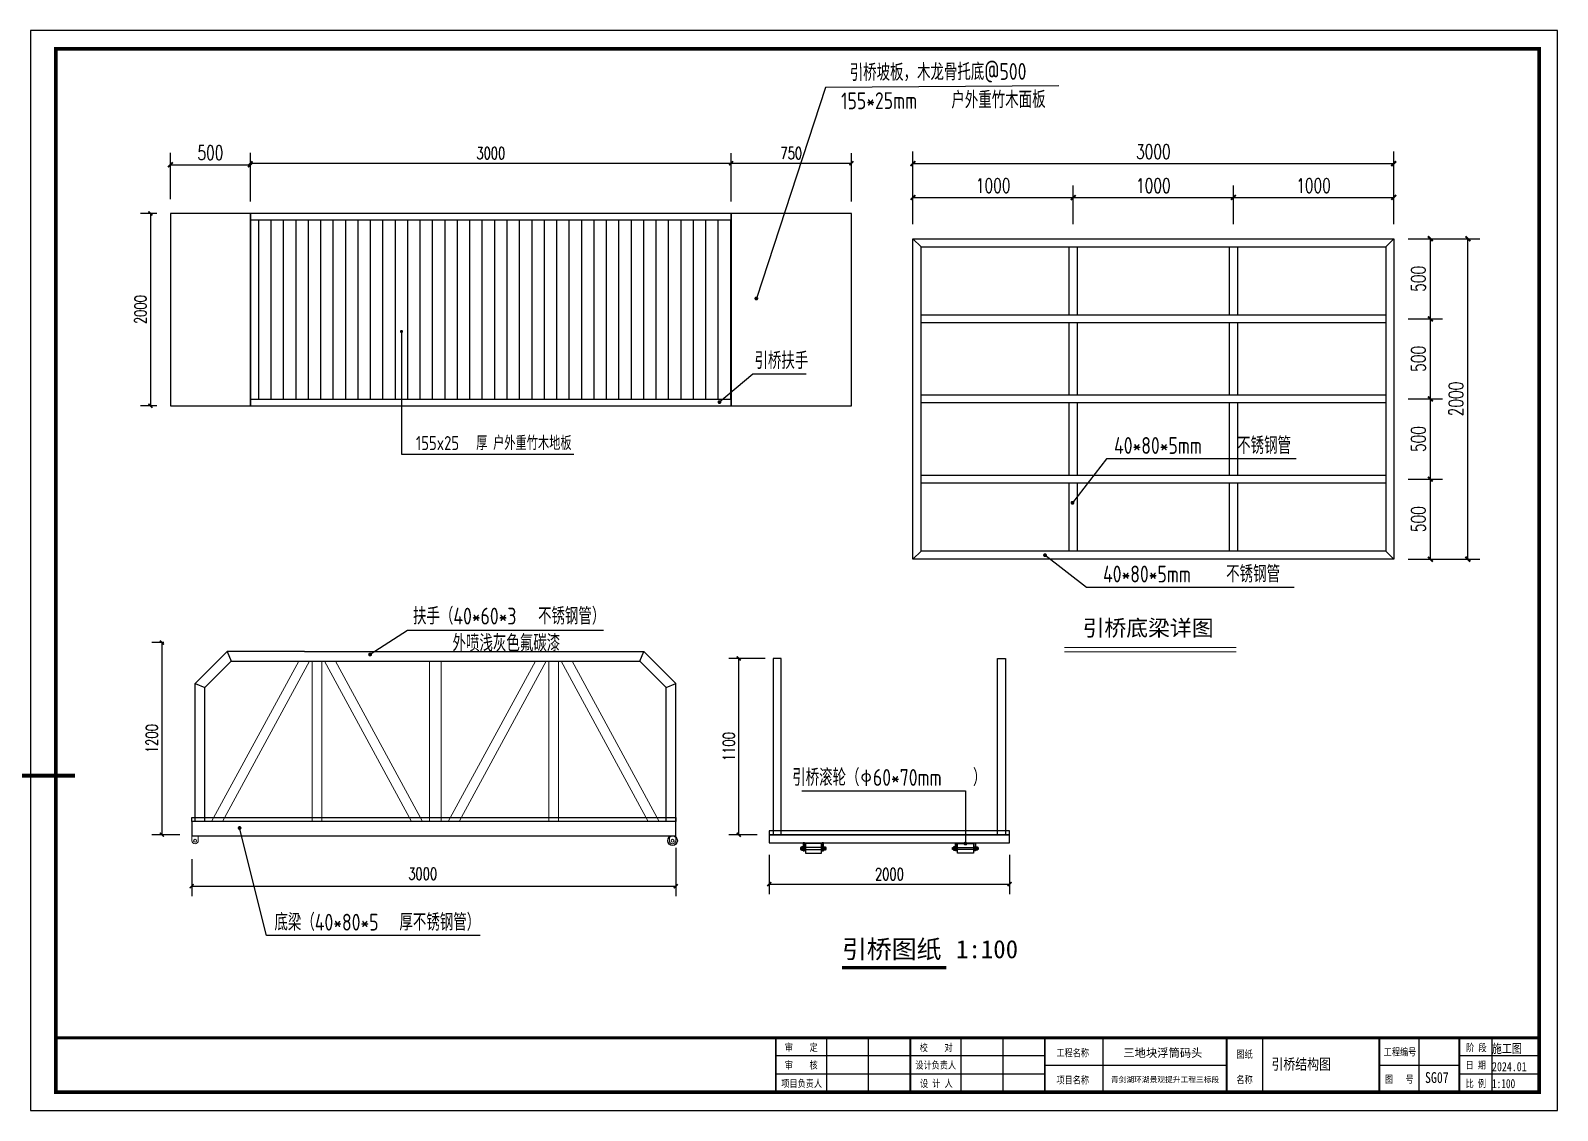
# Model space of a CAD drawing. Extents: x 343640352 to 343860175, y 671810750 to 672046431.
# Drawn here: x 343829530 to 343839059, y 671909833 to 671916572 of the extents above; entities that cross this region are included whole.
import ezdxf

# ---------------------------------------------------------------- set-up
doc = ezdxf.new("R2010")
doc.units = 0
doc.header["$LTSCALE"] = 1000
for name, color, linetype in [('DIM_LEAD', 3, 'Continuous'), ('DIM_SYMB', 3, 'Continuous'), ('PUB_DIM', 3, 'Continuous'), ('PUB_TEXT', 7, 'Continuous')]:
    doc.layers.add(name, color=color, linetype=linetype)
doc.layers.add('码头标注', color=3, linetype='Continuous', lineweight=13)
doc.styles.add('-宋体', font='', dxfattribs={"width": 0.8})
doc.styles.add('_TCH_DIM', font='SIMPLEX.shx', dxfattribs={"width": 0.7, "bigfont": 'GBCBIG.shx'})
doc.styles.add('_TCH_DIM_T3', font='SIMPLEX.shx', dxfattribs={"width": 0.7058823529411765, "bigfont": 'hztxt.shx'})
doc.styles.get("Standard").update_dxf_attribs({"font": ''})
doc.styles.add('TSSD_Dimension', font='tssdeng.shx', dxfattribs={"width": 0.8, "bigfont": 'hztxt.shx'})
doc.styles.add('图框', font='')
doc.styles.add('黑体', font='simhei.ttf', dxfattribs={"width": 0.8})
doc.styles.get('-宋体').set_extended_font_data('SimSun')
doc.styles.get('Standard').set_extended_font_data('SimSun')
doc.styles.get('图框').set_extended_font_data('SimSun')
doc.linetypes.add('444', pattern='A,4.5,[145,nf-AAA.SHX,S=1,R=0,X=0,Y=0],4.5,-0.5,[146,nf-AAA.SHX,S=1,R=0,X=0,Y=0],-0.5', length=10)
doc.dimstyles.new('_TCH_ARCH&&25', dxfattribs={"dimtxt": 74.375, "dimasz": 25, "dimexe": 62.5, "dimexo": 75, "dimgap": 25, "dimtad": 1, "dimdec": 0, "dimzin": 0, "dimdsep": 46, "dimtxsty": '_TCH_DIM_T3', "dimblk": 'ARCHTICK', "dimcen": 0.09, "dimclrt": 7, "dimazin": 2, "dimtfac": 1, "dimtdec": 0, "dimtix": 1, "dimtmove": 2, "dimatfit": 3, "dimfxl": 0, "dimtolj": 1, "dimtzin": 0, "dimarcsym": 0})
doc.dimstyles.new('_TCH_ARCH&&30', dxfattribs={"dimtxt": 89.25, "dimasz": 30, "dimexe": 75, "dimexo": 90, "dimgap": 30, "dimtad": 1, "dimdec": 0, "dimzin": 0, "dimdsep": 46, "dimtxsty": '_TCH_DIM_T3', "dimblk": 'ARCHTICK', "dimcen": 0.09, "dimclrt": 7, "dimazin": 2, "dimtfac": 1, "dimtdec": 0, "dimtix": 1, "dimtmove": 2, "dimatfit": 3, "dimfxl": 0, "dimtolj": 1, "dimtzin": 0, "dimarcsym": 0})

# ---------------------------------------------------------------- blocks, each defined once
blk = doc.blocks.new('_ArchTick')
at = {"color": 0, "linetype": 'ByBlock', "const_width": 0.4}
blk.add_lwpolyline([(-0.5, -0.5), (0.5, 0.5)], dxfattribs=at)
blk = doc.blocks.new('*D39')
at = {"layer": 'Defpoints', "color": 0, "transparency": 16777216}
for p in [(343833556.9178702, 671911546.7068529), (343830535.8152572, 671911476.1617632), (343833556.9178702, 671911233.1673021)]:
    blk.add_point(p, dxfattribs=at)
at = {"layer": 'PUB_DIM', "color": 0, "lineweight": -2, "transparency": 16777216}
for p, q in [((343833556.9178702, 671911471.7068529), (343833556.9178702, 671911170.6673021)), ((343830535.8152572, 671911401.1617632), (343830535.8152572, 671911170.6673021)), ((343830535.8152572, 671911233.1673021), (343833556.9178702, 671911233.1673021))]:
    blk.add_line(p, q, dxfattribs=at)
at = {"layer": 'PUB_DIM', "color": 0, "lineweight": -2, "transparency": 16777216, "xscale": 25, "yscale": 25, "zscale": 25, "rotation": 180}
blk.add_blockref('_ArchTick', (343830535.8152572, 671911233.1673021), dxfattribs=at)
at = {"layer": 'PUB_DIM', "color": 0, "lineweight": -2, "transparency": 16777216, "xscale": 25, "yscale": 25, "zscale": 25}
blk.add_blockref('_ArchTick', (343833556.9178702, 671911233.1673021), dxfattribs=at)
at = {"layer": 'PUB_DIM', "color": 7, "transparency": 16777216, "insert": (343831977.5317787, 671911310.680975), "char_height": 74.375, "attachment_point": 5, "style": '_TCH_DIM_T3'}
blk.add_mtext('\\A1;3000', dxfattribs=at)
blk = doc.blocks.new('*D40')
at = {"layer": 'Defpoints', "color": 0, "transparency": 16777216}
for p in [(343830436.9178703, 671912753.7749894), (343830349.9738435, 671911553.7749894), (343830536.9178703, 671911553.7749894)]:
    blk.add_point(p, dxfattribs=at)
at = {"layer": 'PUB_DIM', "color": 0, "lineweight": -2, "transparency": 16777216}
for p, q in [((343830361.9178703, 671912753.7749894), (343830287.4738435, 671912753.7749894)), ((343830349.9738435, 671912753.7749894), (343830349.9738435, 671911553.7749894)), ((343830461.9178703, 671911553.7749894), (343830287.4738435, 671911553.7749894))]:
    blk.add_line(p, q, dxfattribs=at)
at = {"layer": 'PUB_DIM', "color": 0, "lineweight": -2, "transparency": 16777216, "xscale": 25, "yscale": 25, "zscale": 25}
for p, rotation in [((343830349.9738435, 671912753.7749894), 90), ((343830349.9738435, 671911553.7749894), 270)]:
    blk.add_blockref('_ArchTick', p, dxfattribs=dict(at, rotation=rotation))
at = {"layer": 'PUB_DIM', "color": 7, "transparency": 16777216, "insert": (343830287.7863436, 671912153.7749891), "char_height": 74.375, "attachment_point": 5, "rotation": 90, "style": '_TCH_DIM_T3'}
blk.add_mtext('\\A1;1200', dxfattribs=at)
blk = doc.blocks.new('*D41')
at = {"layer": 'Defpoints', "color": 0, "transparency": 16777216}
for p in [(343834140.2127899, 671911503.7749891), (343835640.2127899, 671911503.7749891), (343835640.2127899, 671911245.8712435)]:
    blk.add_point(p, dxfattribs=at)
at = {"layer": 'PUB_DIM', "color": 0, "lineweight": -2, "transparency": 16777216}
for p, q in [((343834140.2127899, 671911428.7749891), (343834140.2127899, 671911183.3712435)), ((343835640.2127899, 671911428.7749891), (343835640.2127899, 671911183.3712435)), ((343834140.2127899, 671911245.8712435), (343835640.2127899, 671911245.8712435))]:
    blk.add_line(p, q, dxfattribs=at)
at = {"layer": 'PUB_DIM', "color": 0, "lineweight": -2, "transparency": 16777216, "xscale": 25, "yscale": 25, "zscale": 25, "rotation": 180}
blk.add_blockref('_ArchTick', (343834140.2127899, 671911245.8712435), dxfattribs=at)
at = {"layer": 'PUB_DIM', "color": 0, "lineweight": -2, "transparency": 16777216, "xscale": 25, "yscale": 25, "zscale": 25}
blk.add_blockref('_ArchTick', (343835640.2127899, 671911245.8712435), dxfattribs=at)
at = {"layer": 'PUB_DIM', "color": 7, "transparency": 16777216, "insert": (343834890.2127899, 671911308.0587435), "char_height": 74.375, "attachment_point": 5, "style": '_TCH_DIM_T3'}
blk.add_mtext('\\A1;2000', dxfattribs=at)
blk = doc.blocks.new('*D42')
at = {"layer": 'Defpoints', "color": 0, "transparency": 16777216}
for p in [(343833949.951656, 671912653.7749894), (343834190.21279, 671912653.7749894), (343834140.21279, 671911553.7749894)]:
    blk.add_point(p, dxfattribs=at)
at = {"layer": 'PUB_DIM', "color": 0, "lineweight": -2, "transparency": 16777216}
for p, q in [((343834115.21279, 671912653.7749894), (343833887.451656, 671912653.7749894)), ((343833949.951656, 671911553.7749894), (343833949.951656, 671912653.7749894)), ((343834065.21279, 671911553.7749894), (343833887.451656, 671911553.7749894))]:
    blk.add_line(p, q, dxfattribs=at)
at = {"layer": 'PUB_DIM', "color": 0, "lineweight": -2, "transparency": 16777216, "xscale": 25, "yscale": 25, "zscale": 25}
for p, rotation in [((343833949.951656, 671912653.7749894), 90), ((343833949.951656, 671911553.7749894), 270)]:
    blk.add_blockref('_ArchTick', p, dxfattribs=dict(at, rotation=rotation))
at = {"layer": 'PUB_DIM', "color": 7, "transparency": 16777216, "insert": (343833887.7641562, 671912103.7749891), "char_height": 74.375, "attachment_point": 5, "rotation": 90, "style": '_TCH_DIM_T3'}
blk.add_mtext('\\A1;1100', dxfattribs=at)
blk = doc.blocks.new('qqqyyy')
at = {"lineweight": 15}
blk.add_lwpolyline([(0, -20), (0, -20, 0.4142135623730951), (20, 0), (20, 30), (-20, 30), (-20, 0, 0.4142135623730951)], format="xyb", close=True, dxfattribs=at)
blk.add_circle((0, 0), 9, dxfattribs=at)
blk = doc.blocks.new('*D44')
at = {"layer": 'Defpoints', "color": 0, "transparency": 16777216}
for p in [(343833902.6802666, 671915743.8987508), (343830902.6802666, 671915430.4253049), (343833902.6802666, 671915430.4253049)]:
    blk.add_point(p, dxfattribs=at)
at = {"layer": 'PUB_DIM', "color": 0, "lineweight": -2, "transparency": 16777216}
for p, q in [((343830902.6802666, 671915505.4253049), (343830902.6802666, 671915806.3987508)), ((343833902.6802666, 671915505.4253049), (343833902.6802666, 671915806.3987508)), ((343830902.6802666, 671915743.8987508), (343833902.6802666, 671915743.8987508))]:
    blk.add_line(p, q, dxfattribs=at)
at = {"layer": 'PUB_DIM', "color": 0, "lineweight": -2, "transparency": 16777216, "xscale": 25, "yscale": 25, "zscale": 25, "rotation": 180}
blk.add_blockref('_ArchTick', (343830902.6802666, 671915743.8987508), dxfattribs=at)
at = {"layer": 'PUB_DIM', "color": 0, "lineweight": -2, "transparency": 16777216, "xscale": 25, "yscale": 25, "zscale": 25}
blk.add_blockref('_ArchTick', (343833902.6802666, 671915743.8987508), dxfattribs=at)
at = {"layer": 'PUB_DIM', "color": 7, "transparency": 16777216, "insert": (343832402.6802666, 671915806.0862508), "char_height": 74.375, "attachment_point": 5, "style": '_TCH_DIM_T3'}
blk.add_mtext('\\A1;3000', dxfattribs=at)
blk = doc.blocks.new('*D43')
at = {"layer": 'Defpoints', "color": 0, "transparency": 16777216}
for p in [(343830393.757306, 671915430.4253051), (343830278.3305566, 671914230.4253051), (343830393.757306, 671914230.4253051)]:
    blk.add_point(p, dxfattribs=at)
at = {"layer": 'PUB_DIM', "color": 0, "lineweight": -2, "transparency": 16777216}
for p, q in [((343830318.757306, 671915430.4253051), (343830215.8305566, 671915430.4253051)), ((343830278.3305566, 671915430.4253051), (343830278.3305566, 671914230.4253051)), ((343830318.757306, 671914230.4253051), (343830215.8305566, 671914230.4253051))]:
    blk.add_line(p, q, dxfattribs=at)
at = {"layer": 'PUB_DIM', "color": 0, "lineweight": -2, "transparency": 16777216, "xscale": 25, "yscale": 25, "zscale": 25}
for p, rotation in [((343830278.3305566, 671915430.4253051), 90), ((343830278.3305566, 671914230.4253051), 270)]:
    blk.add_blockref('_ArchTick', p, dxfattribs=dict(at, rotation=rotation))
at = {"layer": 'PUB_DIM', "color": 7, "transparency": 16777216, "insert": (343830216.1430568, 671914830.4253049), "char_height": 74.375, "attachment_point": 5, "rotation": 90, "style": '_TCH_DIM_T3'}
blk.add_mtext('\\A1;2000', dxfattribs=at)
blk = doc.blocks.new('$TITLEBLK$00000187')
for p, q in [((-196, 0), (-196, 15)), ((-184.5, 0), (-184.5, 15)), ((-159, 0), (-159, 15)), ((-147.5, 0), (-147.5, 15)), ((-120, 0), (-120, 15)), ((-76, 0), (-76, 15)), ((-33, 0), (-33, 15)), ((-13, 0), (-13, 15)), ((0, 0), (0, 15)), ((-136, 10), (-210, 10)), ((0, 10), (-22, 10)), ((-136, 5), (-210, 5)), ((-136, 7.5), (-86, 7.5)), ((-44, 7.5), (-22, 7.5)), ((0, 5), (-22, 5))]:
    blk.add_line(p, q)
for points, const_width in [([(-408.0293337530456, 0), (-408.0293337530456, 15), (0, 15)], 0.7999999999999999), ([(-210, 0), (-210, 15)], 0.4999999999999999), ([(-173, 0), (-173, 15)], 0.4999999999999999), ([(-136, 0), (-136, 15)], 0.4999999999999999), ([(-86, 0), (-86, 15)], 0.4999999999999999), ([(-44, 0), (-44, 15)], 0.4999999999999999), ([(-22, 0), (-22, 15)], 0.4999999999999999)]:
    blk.add_lwpolyline(points, dxfattribs=dict(const_width=const_width))
at = {"style": '图框', "width": 0.8}
for s, p in [('审    定', (-207.5313652171753, 11.34340636525303)), ('校    对', (-170.4313747682609, 11.26864936109632)), ('阶 段', (-20.12044315040112, 11.26864936109632)), ('审    核', (-207.5501152174547, 6.480995526537299)), ('设计负责人', (-171.6182431592606, 6.480995526537299)), ('工程名称', (-132.8048416976817, 9.86037203669548)), ('图纸', (-83.3055673521012, 9.458333333022892)), ('工程编号', (-42.78990878909826, 10.08397326059639)), ('日 期', (-20.30807142751291, 6.480995526537299)), ('项目名称', (-132.8048416976817, 2.36037203669548)), ('名称', (-83.3055673521012, 2.459874437190592)), ('图   号', (-42.45865878881887, 2.604806593619287)), ('项目负责人', (-208.4851296972483, 1.416950851678848)), ('设 计 人', (-170.3311969731003, 1.416950851678848)), ('比 例', (-20.26974185882136, 1.416950851678848))]:
    blk.add_text(s, height=2, dxfattribs=at).set_placement(p)
for tag, p in [('审定人', (-193.6776593392715, 10.94936173222959)), ('校对', (-155.5138549692929, 10.91872793715447)), ('审核人', (-193.6776593392715, 6.026439948007464)), ('设计负责人', (-158.6352422549389, 6.230922945775092)), ('项目负责人', (-195.6929099410772, 1.10760869923979)), ('设计人', (-156.4778131246567, 1.175260274671018))]:
    blk.add_attdef(tag, p, '', height=3)
for tag, p, height, style, width in [('阶段', (-12.96257875440642, 10.81137337256223), 2.5, '黑体', 0.8), ('图名', (-73.6671174778603, 6.224973852746189), 3, '-宋体', 0.8), ('日期', (-12.96257875440642, 5.803756828419864), 2.5, '黑体', 0.8), ('图号', (-31.43685245653614, 2.54690870270133), 3, '_TCH_DIM', 0.7), ('比例', (-12.96257875440642, 1.144672860391438), 2.5, '黑体', 0.8)]:
    blk.add_attdef(tag, p, '', height=height, dxfattribs=dict(style=style, width=width))
at = {"layer": 'PUB_TEXT'}
for s, height, p in [('三地块浮筒码头', 2.278481012658228, (-114.4156865553232, 9.680739893228747)), ('青剑湖环湖景观提升工程三标段', 1.518987341772152, (-117.8200511854375, 2.72776976559544))]:
    blk.add_text(s, height=height, dxfattribs=at).set_placement(p)
blk = doc.blocks.new('rgthtyjyuk')
blk.add_lwpolyline([(0, 0), (420, 0), (420, 297), (0, 297)], close=True)
at = {"const_width": 1}
blk.add_lwpolyline([(6.970666246779729, 5), (415, 5), (415, 292), (6.970666246779729, 292)], close=True, dxfattribs=at)
at = {"const_width": 0.8}
blk.add_lwpolyline([(415, 20), (6.970666246779729, 20)], dxfattribs=at)
blk = doc.blocks.new('*D216')
at = {"layer": 'Defpoints', "color": 0, "transparency": 16777216}
for p in [(343838037.3182603, 671915741.5839162), (343835037.3182603, 671915272.991253), (343838037.3182603, 671915272.991253)]:
    blk.add_point(p, dxfattribs=at)
at = {"layer": 'PUB_DIM', "color": 0, "lineweight": -2, "transparency": 16777216}
for p, q in [((343835037.3182603, 671915362.991253), (343835037.3182603, 671915816.5839162)), ((343838037.3182603, 671915362.991253), (343838037.3182603, 671915816.5839162)), ((343835037.3182603, 671915741.5839162), (343838037.3182603, 671915741.5839162))]:
    blk.add_line(p, q, dxfattribs=at)
at = {"layer": 'PUB_DIM', "color": 0, "lineweight": -2, "transparency": 16777216, "xscale": 30, "yscale": 30, "zscale": 30, "rotation": 180}
blk.add_blockref('_ArchTick', (343835037.3182603, 671915741.5839162), dxfattribs=at)
at = {"layer": 'PUB_DIM', "color": 0, "lineweight": -2, "transparency": 16777216, "xscale": 30, "yscale": 30, "zscale": 30}
blk.add_blockref('_ArchTick', (343838037.3182603, 671915741.5839162), dxfattribs=at)
at = {"layer": 'PUB_DIM', "color": 7, "transparency": 16777216, "insert": (343836537.3182603, 671915816.2089162), "char_height": 89.25, "attachment_point": 5, "style": '_TCH_DIM_T3'}
blk.add_mtext('\\A1;3000', dxfattribs=at)
blk = doc.blocks.new('*D217')
at = {"layer": 'Defpoints', "color": 0, "transparency": 16777216}
for p in [(343838037.3182604, 671915272.9912533), (343838500.3346834, 671915272.9912533), (343838037.3182604, 671913272.9912533)]:
    blk.add_point(p, dxfattribs=at)
at = {"layer": 'PUB_DIM', "color": 0, "lineweight": -2, "transparency": 16777216}
for p, q in [((343838127.3182604, 671915272.9912533), (343838575.3346834, 671915272.9912533)), ((343838500.3346834, 671913272.9912533), (343838500.3346834, 671915272.9912533)), ((343838127.3182604, 671913272.9912533), (343838575.3346834, 671913272.9912533))]:
    blk.add_line(p, q, dxfattribs=at)
at = {"layer": 'PUB_DIM', "color": 0, "lineweight": -2, "transparency": 16777216, "xscale": 30, "yscale": 30, "zscale": 30}
for p, rotation in [((343838500.3346834, 671915272.9912533), 90), ((343838500.3346834, 671913272.9912533), 270)]:
    blk.add_blockref('_ArchTick', p, dxfattribs=dict(at, rotation=rotation))
at = {"layer": 'PUB_DIM', "color": 7, "transparency": 16777216, "insert": (343838425.7096835, 671914272.991253), "char_height": 89.25, "attachment_point": 5, "rotation": 90, "style": '_TCH_DIM_T3'}
blk.add_mtext('\\A1;2000', dxfattribs=at)
blk = doc.blocks.new('*D218')
at = {"layer": 'Defpoints', "color": 0, "transparency": 16777216}
for p in [(343838037.3182604, 671915272.9912533), (343838266.2362908, 671915272.9912533), (343838037.3182604, 671914772.9912533)]:
    blk.add_point(p, dxfattribs=at)
at = {"layer": 'PUB_DIM', "color": 0, "lineweight": -2, "transparency": 16777216}
for p, q in [((343838127.3182604, 671915272.9912533), (343838341.2362908, 671915272.9912533)), ((343838266.2362908, 671914772.9912533), (343838266.2362908, 671915272.9912533)), ((343838127.3182604, 671914772.9912533), (343838341.2362908, 671914772.9912533))]:
    blk.add_line(p, q, dxfattribs=at)
at = {"layer": 'PUB_DIM', "color": 0, "lineweight": -2, "transparency": 16777216, "xscale": 30, "yscale": 30, "zscale": 30}
for p, rotation in [((343838266.2362908, 671915272.9912533), 90), ((343838266.2362908, 671914772.9912533), 270)]:
    blk.add_blockref('_ArchTick', p, dxfattribs=dict(at, rotation=rotation))
at = {"layer": 'PUB_DIM', "color": 7, "transparency": 16777216, "insert": (343838191.611291, 671915022.991253), "char_height": 89.25, "attachment_point": 5, "rotation": 90, "style": '_TCH_DIM_T3'}
blk.add_mtext('\\A1;500', dxfattribs=at)
blk = doc.blocks.new('*D219')
at = {"layer": 'Defpoints', "color": 0, "transparency": 16777216}
for p in [(343838037.3182604, 671914772.9912533), (343838266.2362908, 671914772.9912533), (343838037.3182604, 671914272.9912533)]:
    blk.add_point(p, dxfattribs=at)
at = {"layer": 'PUB_DIM', "color": 0, "lineweight": -2, "transparency": 16777216}
for p, q in [((343838127.3182604, 671914772.9912533), (343838341.2362908, 671914772.9912533)), ((343838266.2362908, 671914272.9912533), (343838266.2362908, 671914772.9912533)), ((343838127.3182604, 671914272.9912533), (343838341.2362908, 671914272.9912533))]:
    blk.add_line(p, q, dxfattribs=at)
at = {"layer": 'PUB_DIM', "color": 0, "lineweight": -2, "transparency": 16777216, "xscale": 30, "yscale": 30, "zscale": 30}
for p, rotation in [((343838266.2362908, 671914772.9912533), 90), ((343838266.2362908, 671914272.9912533), 270)]:
    blk.add_blockref('_ArchTick', p, dxfattribs=dict(at, rotation=rotation))
at = {"layer": 'PUB_DIM', "color": 7, "transparency": 16777216, "insert": (343838191.611291, 671914522.991253), "char_height": 89.25, "attachment_point": 5, "rotation": 90, "style": '_TCH_DIM_T3'}
blk.add_mtext('\\A1;500', dxfattribs=at)
blk = doc.blocks.new('*D220')
at = {"layer": 'Defpoints', "color": 0, "transparency": 16777216}
for p in [(343838037.3182604, 671914272.9912533), (343838266.2362908, 671914272.9912533), (343838037.3182604, 671913772.9912533)]:
    blk.add_point(p, dxfattribs=at)
at = {"layer": 'PUB_DIM', "color": 0, "lineweight": -2, "transparency": 16777216}
for p, q in [((343838127.3182604, 671914272.9912533), (343838341.2362908, 671914272.9912533)), ((343838266.2362908, 671913772.9912533), (343838266.2362908, 671914272.9912533)), ((343838127.3182604, 671913772.9912533), (343838341.2362908, 671913772.9912533))]:
    blk.add_line(p, q, dxfattribs=at)
at = {"layer": 'PUB_DIM', "color": 0, "lineweight": -2, "transparency": 16777216, "xscale": 30, "yscale": 30, "zscale": 30}
for p, rotation in [((343838266.2362908, 671914272.9912533), 90), ((343838266.2362908, 671913772.9912533), 270)]:
    blk.add_blockref('_ArchTick', p, dxfattribs=dict(at, rotation=rotation))
at = {"layer": 'PUB_DIM', "color": 7, "transparency": 16777216, "insert": (343838191.611291, 671914022.991253), "char_height": 89.25, "attachment_point": 5, "rotation": 90, "style": '_TCH_DIM_T3'}
blk.add_mtext('\\A1;500', dxfattribs=at)
blk = doc.blocks.new('*D221')
at = {"layer": 'Defpoints', "color": 0, "transparency": 16777216}
for p in [(343838037.3182604, 671913772.9912533), (343838266.2362908, 671913772.9912533), (343838037.3182604, 671913272.9912533)]:
    blk.add_point(p, dxfattribs=at)
at = {"layer": 'PUB_DIM', "color": 0, "lineweight": -2, "transparency": 16777216}
for p, q in [((343838127.3182604, 671913772.9912533), (343838341.2362908, 671913772.9912533)), ((343838266.2362908, 671913272.9912533), (343838266.2362908, 671913772.9912533)), ((343838127.3182604, 671913272.9912533), (343838341.2362908, 671913272.9912533))]:
    blk.add_line(p, q, dxfattribs=at)
at = {"layer": 'PUB_DIM', "color": 0, "lineweight": -2, "transparency": 16777216, "xscale": 30, "yscale": 30, "zscale": 30}
for p, rotation in [((343838266.2362908, 671913772.9912533), 90), ((343838266.2362908, 671913272.9912533), 270)]:
    blk.add_blockref('_ArchTick', p, dxfattribs=dict(at, rotation=rotation))
at = {"layer": 'PUB_DIM', "color": 7, "transparency": 16777216, "insert": (343838191.611291, 671913522.991253), "char_height": 89.25, "attachment_point": 5, "rotation": 90, "style": '_TCH_DIM_T3'}
blk.add_mtext('\\A1;500', dxfattribs=at)
blk = doc.blocks.new('*D222')
at = {"layer": 'Defpoints', "color": 0, "transparency": 16777216}
for p in [(343836037.3182603, 671915530.2723229), (343835037.3182603, 671915272.991253), (343836037.3182603, 671915272.991253)]:
    blk.add_point(p, dxfattribs=at)
at = {"layer": 'PUB_DIM', "color": 0, "lineweight": -2, "transparency": 16777216}
for p, q in [((343835037.3182603, 671915362.991253), (343835037.3182603, 671915605.2723229)), ((343835037.3182603, 671915530.2723229), (343836037.3182603, 671915530.2723229)), ((343836037.3182603, 671915362.991253), (343836037.3182603, 671915605.2723229))]:
    blk.add_line(p, q, dxfattribs=at)
at = {"layer": 'PUB_DIM', "color": 0, "lineweight": -2, "transparency": 16777216, "xscale": 30, "yscale": 30, "zscale": 30, "rotation": 180}
blk.add_blockref('_ArchTick', (343835037.3182603, 671915530.2723229), dxfattribs=at)
at = {"layer": 'PUB_DIM', "color": 0, "lineweight": -2, "transparency": 16777216, "xscale": 30, "yscale": 30, "zscale": 30}
blk.add_blockref('_ArchTick', (343836037.3182603, 671915530.2723229), dxfattribs=at)
at = {"layer": 'PUB_DIM', "color": 7, "transparency": 16777216, "insert": (343835537.3182603, 671915604.8973229), "char_height": 89.25, "attachment_point": 5, "style": '_TCH_DIM_T3'}
blk.add_mtext('\\A1;1000', dxfattribs=at)
blk = doc.blocks.new('*D223')
at = {"layer": 'Defpoints', "color": 0, "transparency": 16777216}
for p in [(343837037.3182603, 671915530.2723229), (343836037.3182603, 671915272.991253), (343837037.3182603, 671915272.991253)]:
    blk.add_point(p, dxfattribs=at)
at = {"layer": 'PUB_DIM', "color": 0, "lineweight": -2, "transparency": 16777216}
for p, q in [((343836037.3182603, 671915362.991253), (343836037.3182603, 671915605.2723229)), ((343836037.3182603, 671915530.2723229), (343837037.3182603, 671915530.2723229)), ((343837037.3182603, 671915362.991253), (343837037.3182603, 671915605.2723229))]:
    blk.add_line(p, q, dxfattribs=at)
at = {"layer": 'PUB_DIM', "color": 0, "lineweight": -2, "transparency": 16777216, "xscale": 30, "yscale": 30, "zscale": 30, "rotation": 180}
blk.add_blockref('_ArchTick', (343836037.3182603, 671915530.2723229), dxfattribs=at)
at = {"layer": 'PUB_DIM', "color": 0, "lineweight": -2, "transparency": 16777216, "xscale": 30, "yscale": 30, "zscale": 30}
blk.add_blockref('_ArchTick', (343837037.3182603, 671915530.2723229), dxfattribs=at)
at = {"layer": 'PUB_DIM', "color": 7, "transparency": 16777216, "insert": (343836537.3182603, 671915604.8973229), "char_height": 89.25, "attachment_point": 5, "style": '_TCH_DIM_T3'}
blk.add_mtext('\\A1;1000', dxfattribs=at)
blk = doc.blocks.new('*D224')
at = {"layer": 'Defpoints', "color": 0, "transparency": 16777216}
for p in [(343838037.3182603, 671915530.2723229), (343837037.3182603, 671915272.991253), (343838037.3182603, 671915272.991253)]:
    blk.add_point(p, dxfattribs=at)
at = {"layer": 'PUB_DIM', "color": 0, "lineweight": -2, "transparency": 16777216}
for p, q in [((343837037.3182603, 671915362.991253), (343837037.3182603, 671915605.2723229)), ((343837037.3182603, 671915530.2723229), (343838037.3182603, 671915530.2723229)), ((343838037.3182603, 671915362.991253), (343838037.3182603, 671915605.2723229))]:
    blk.add_line(p, q, dxfattribs=at)
at = {"layer": 'PUB_DIM', "color": 0, "lineweight": -2, "transparency": 16777216, "xscale": 30, "yscale": 30, "zscale": 30, "rotation": 180}
blk.add_blockref('_ArchTick', (343837037.3182603, 671915530.2723229), dxfattribs=at)
at = {"layer": 'PUB_DIM', "color": 0, "lineweight": -2, "transparency": 16777216, "xscale": 30, "yscale": 30, "zscale": 30}
blk.add_blockref('_ArchTick', (343838037.3182603, 671915530.2723229), dxfattribs=at)
at = {"layer": 'PUB_DIM', "color": 7, "transparency": 16777216, "insert": (343837537.3182603, 671915604.8973229), "char_height": 89.25, "attachment_point": 5, "style": '_TCH_DIM_T3'}
blk.add_mtext('\\A1;1000', dxfattribs=at)
blk = doc.blocks.new('*D225')
at = {"layer": 'Defpoints', "color": 0, "transparency": 16777216}
for p in [(343830902.6802666, 671915734.5410438), (343830402.6802666, 671915430.4253049), (343830902.6802666, 671915430.4253049)]:
    blk.add_point(p, dxfattribs=at)
at = {"layer": 'PUB_DIM', "color": 0, "lineweight": -2, "transparency": 16777216}
for p, q in [((343830402.6802666, 671915520.4253049), (343830402.6802666, 671915809.5410438)), ((343830902.6802666, 671915520.4253049), (343830902.6802666, 671915809.5410438)), ((343830402.6802666, 671915734.5410438), (343830902.6802666, 671915734.5410438))]:
    blk.add_line(p, q, dxfattribs=at)
at = {"layer": 'PUB_DIM', "color": 0, "lineweight": -2, "transparency": 16777216, "xscale": 30, "yscale": 30, "zscale": 30, "rotation": 180}
blk.add_blockref('_ArchTick', (343830402.6802666, 671915734.5410438), dxfattribs=at)
at = {"layer": 'PUB_DIM', "color": 0, "lineweight": -2, "transparency": 16777216, "xscale": 30, "yscale": 30, "zscale": 30}
blk.add_blockref('_ArchTick', (343830902.6802666, 671915734.5410438), dxfattribs=at)
at = {"layer": 'PUB_DIM', "color": 7, "transparency": 16777216, "insert": (343830652.6802666, 671915809.1660438), "char_height": 89.25, "attachment_point": 5, "style": '_TCH_DIM_T3'}
blk.add_mtext('\\A1;500', dxfattribs=at)
blk = doc.blocks.new('*D226')
at = {"layer": 'Defpoints', "color": 0, "transparency": 16777216}
for p in [(343834652.6802666, 671915743.8987508), (343833902.6802666, 671915430.4253049), (343834652.6802666, 671915430.4253049)]:
    blk.add_point(p, dxfattribs=at)
at = {"layer": 'PUB_DIM', "color": 0, "lineweight": -2, "transparency": 16777216}
for p, q in [((343833902.6802666, 671915505.4253049), (343833902.6802666, 671915806.3987508)), ((343834652.6802666, 671915505.4253049), (343834652.6802666, 671915806.3987508)), ((343833902.6802666, 671915743.8987508), (343834652.6802666, 671915743.8987508))]:
    blk.add_line(p, q, dxfattribs=at)
at = {"layer": 'PUB_DIM', "color": 0, "lineweight": -2, "transparency": 16777216, "xscale": 25, "yscale": 25, "zscale": 25, "rotation": 180}
blk.add_blockref('_ArchTick', (343833902.6802666, 671915743.8987508), dxfattribs=at)
at = {"layer": 'PUB_DIM', "color": 0, "lineweight": -2, "transparency": 16777216, "xscale": 25, "yscale": 25, "zscale": 25}
blk.add_blockref('_ArchTick', (343834652.6802666, 671915743.8987508), dxfattribs=at)
at = {"layer": 'PUB_DIM', "color": 7, "transparency": 16777216, "insert": (343834277.6802666, 671915806.0862508), "char_height": 74.375, "attachment_point": 5, "style": '_TCH_DIM_T3'}
blk.add_mtext('\\A1;750', dxfattribs=at)

msp = doc.modelspace()

# ---------------------------------------------------------------- hatches: boundary and pattern name
h = msp.add_hatch()
h.set_pattern_fill('ANSI31', color=32, scale=50, angle=45, style=0)
h.set_pattern_definition([(90, (-138819205.5073629, -2468047562.269743), (-79.375, 0), [])])
h.paths.add_polyline_path([(343830902.6802666, 671915390.4253049), (343833902.6802666, 671915390.4253049), (343833902.6802666, 671915430.4253049), (343833902.6802666, 671914230.4253049), (343833902.6802666, 671914270.4253049), (343830902.6802666, 671914270.4253049)])

# ---------------------------------------------------------------- linework, layer by layer
for p, q in [((343835087.3182603, 671915222.991253), (343835037.3182603, 671915272.991253)), ((343837987.3182603, 671915222.991253), (343838037.3182603, 671915272.991253)), ((343835087.3182603, 671913322.991253), (343835037.3182603, 671913272.991253)), ((343837987.3182603, 671913322.991253), (343838037.3182603, 671913272.991253))]:
    msp.add_line(p, q)
at = {"color": 6}
for p, q in [((343830756.9178702, 671912696.7068529), (343830556.9178702, 671912496.7068529)), ((343831239.7558881, 671912696.7068529), (343830756.9178702, 671912696.7068529)), ((343830756.9178702, 671912696.7068529), (343830781.7706839, 671912636.7068529)), ((343831239.7558881, 671912696.7068529), (343833356.9178702, 671912696.7068529)), ((343833332.0650564, 671912636.7068529), (343833356.9178702, 671912696.7068529)), ((343833356.9178702, 671912696.7068529), (343833556.9178702, 671912496.7068529)), ((343830781.7706839, 671912636.7068529), (343830616.9178702, 671912471.8540392)), ((343830781.7706839, 671912636.7068529), (343833332.0650564, 671912636.7068529)), ((343833332.0650564, 671912636.7068529), (343833496.9178702, 671912471.8540392)), ((343830556.9178702, 671911636.7068529), (343830556.9178702, 671912496.7068529)), ((343830556.9178702, 671912496.7068529), (343830616.9178702, 671912471.8540392)), ((343830616.9178702, 671911636.7068529), (343830616.9178702, 671912471.8540392)), ((343833496.9178702, 671912471.8540392), (343833556.9178702, 671912496.7068529)), ((343833496.9178702, 671911636.7068529), (343833496.9178702, 671912471.8540392)), ((343833556.9178702, 671911636.7068529), (343833556.9178702, 671912496.7068529))]:
    msp.add_line(p, q, dxfattribs=at)
at = {"color": 252, "linetype": '444'}
for points in [[(343830402.6802666, 671914230.4253049), (343830902.6802666, 671914230.4253049), (343830902.6802666, 671915430.4253049), (343830402.6802666, 671915430.4253049)], [(343833902.6802666, 671914230.4253049), (343834652.6802666, 671914230.4253049), (343834652.6802666, 671915430.4253049), (343833902.6802666, 671915430.4253049)]]:
    msp.add_lwpolyline(points, close=True, dxfattribs=at)
for points in [[(343830902.6802666, 671915430.4253049), (343830902.6802666, 671914230.4253049), (343833902.6802666, 671914230.4253049), (343833902.6802666, 671915430.4253049)], [(343830902.6802666, 671915390.4253049), (343833902.6802666, 671915390.4253049), (343833902.6802666, 671914270.4253049), (343830902.6802666, 671914270.4253049)], [(343835037.3182603, 671915272.991253), (343838037.3182603, 671915272.991253), (343838037.3182603, 671913272.991253), (343835037.3182603, 671913272.991253)], [(343835087.3182603, 671915222.991253), (343837987.3182603, 671915222.991253), (343837987.3182603, 671913322.991253), (343835087.3182603, 671913322.991253)], [(343835087.3182603, 671914797.991253), (343837987.3182603, 671914797.991253), (343837987.3182603, 671914747.991253), (343835087.3182603, 671914747.991253)], [(343835087.3182603, 671914297.991253), (343837987.3182603, 671914297.991253), (343837987.3182603, 671914247.991253), (343835087.3182603, 671914247.991253)], [(343835087.3182603, 671913797.991253), (343837987.3182603, 671913797.991253), (343837987.3182603, 671913747.991253), (343835087.3182603, 671913747.991253)], [(343834352.8087214, 671911453.7749891), (343834360.8087214, 671911453.7749891), (343834360.8087214, 671911503.7749891), (343834352.8087214, 671911503.7749891)], [(343834365.8087214, 671911438.7749891), (343834465.8087214, 671911438.7749891), (343834465.8087214, 671911498.7749891), (343834365.8087214, 671911498.7749891)], [(343834470.8087214, 671911453.7749891), (343834478.8087214, 671911453.7749891), (343834478.8087214, 671911503.7749891), (343834470.8087214, 671911503.7749891)], [(343835309.6168579, 671911453.7749891), (343835301.6168579, 671911453.7749891), (343835301.6168579, 671911503.7749891), (343835309.6168579, 671911503.7749891)], [(343835414.6168579, 671911438.7749891), (343835314.6168579, 671911438.7749891), (343835314.6168579, 671911498.7749891), (343835414.6168579, 671911498.7749891)], [(343835427.6168579, 671911453.7749891), (343835419.6168579, 671911453.7749891), (343835419.6168579, 671911503.7749891), (343835427.6168579, 671911503.7749891)]]:
    msp.add_lwpolyline(points, close=True)
at = {"color": 6}
for points in [[(343830902.6802666, 671915390.4253049), (343833902.6802666, 671915390.4253049), (343833902.6802666, 671915430.4253049), (343830902.6802666, 671915430.4253049)], [(343830902.6802666, 671914230.4253049), (343833902.6802666, 671914230.4253049), (343833902.6802666, 671914270.4253049), (343830902.6802666, 671914270.4253049)], [(343834165.2127899, 671911553.7749891), (343834215.2127899, 671911553.7749891), (343834215.2127899, 671912653.7749891), (343834165.2127899, 671912653.7749891)], [(343835615.2127899, 671911553.7749891), (343835565.2127899, 671911553.7749891), (343835565.2127899, 671912653.7749891), (343835615.2127899, 671912653.7749891)], [(343830536.9178702, 671911546.7068529), (343833556.9178702, 671911546.7068529), (343833556.9178702, 671911636.7068529), (343830536.9178702, 671911636.7068529)], [(343834140.2127899, 671911503.7749891), (343835640.2127899, 671911503.7749891), (343835640.2127899, 671911553.7749891), (343834140.2127899, 671911553.7749891)]]:
    msp.add_lwpolyline(points, close=True, dxfattribs=at)
for points in [[(343836012.3182603, 671914797.991253), (343836012.3182603, 671915222.991253), (343836062.3182603, 671915222.991253), (343836062.3182603, 671914797.991253)], [(343837012.3182603, 671914797.991253), (343837012.3182603, 671915222.991253), (343837062.3182603, 671915222.991253), (343837062.3182603, 671914797.991253)], [(343836012.3182603, 671914297.991253), (343836012.3182603, 671914747.991253)], [(343836062.3182603, 671914747.991253), (343836062.3182603, 671914297.991253)], [(343837012.3182603, 671914297.991253), (343837012.3182603, 671914747.991253)], [(343837062.3182603, 671914747.991253), (343837062.3182603, 671914297.991253)], [(343836012.3182603, 671913797.991253), (343836012.3182603, 671914247.991253)], [(343836062.3182603, 671914247.991253), (343836062.3182603, 671913797.991253)], [(343837012.3182603, 671913797.991253), (343837012.3182603, 671914247.991253)], [(343837062.3182603, 671914247.991253), (343837062.3182603, 671913797.991253)], [(343836012.3182603, 671913322.991253), (343836012.3182603, 671913747.991253)], [(343836062.3182603, 671913747.991253), (343836062.3182603, 671913322.991253)], [(343837012.3182603, 671913322.991253), (343837012.3182603, 671913747.991253)], [(343837062.3182603, 671913747.991253), (343837062.3182603, 671913322.991253)]]:
    msp.add_lwpolyline(points)
at = {"color": 6, "lineweight": 20}
for points in [[(343830660.1721687, 671911636.7068529), (343831203.8222189, 671912636.7068529)], [(343830728.4656483, 671911636.7068529), (343831272.1156985, 671912636.7068529)], [(343831908.5576696, 671911636.7068529), (343831364.9076194, 671912636.7068529)], [(343831976.8511493, 671911636.7068529), (343831433.201099, 671912636.7068529)], [(343832136.9845911, 671911636.7068529), (343832680.6346413, 671912636.7068529)], [(343832205.2780707, 671911636.7068529), (343832748.9281209, 671912636.7068529)], [(343833385.370092, 671911636.7068529), (343832841.7200418, 671912636.7068529)], [(343833453.6635717, 671911636.7068529), (343832910.0135214, 671912636.7068529)]]:
    msp.add_lwpolyline(points, dxfattribs=at)
for points in [[(343831348.511659, 671912636.7068529), (343831288.511659, 671912636.7068529), (343831288.511659, 671911636.7068529), (343831348.511659, 671911636.7068529)], [(343832093.7302924, 671912636.7068529), (343832020.1054479, 671912636.7068529), (343832020.1054479, 671911636.7068529), (343832093.7302924, 671911636.7068529)], [(343832765.3240814, 671912636.7068529), (343832825.3240814, 671912636.7068529), (343832825.3240814, 671911636.7068529), (343832765.3240814, 671911636.7068529)]]:
    msp.add_lwpolyline(points, close=True, dxfattribs=at)
at = {"color": 5, "lineweight": 100}
msp.add_lwpolyline([(343822190.5889556, 671911923.5332601), (343829807.1166608, 671911923.5332639)], dxfattribs=at)
at = {"color": 32}
for points in [[(343830536.9178702, 671911662.4120607), (343833556.9178702, 671911662.4120607), (343833556.9178702, 671911636.7068529), (343830536.9178702, 671911636.7068529)], [(343835640.2127899, 671911578.7749891), (343834140.2127899, 671911578.7749891), (343834140.2127899, 671911553.7749891), (343835640.2127899, 671911553.7749891)]]:
    msp.add_lwpolyline(points, close=True, dxfattribs=at)
at = {"color": 5}
for points in [[(343834495.8087214, 671911462.7749891), (343834495.8087214, 671911474.7749891), (343834335.8087214, 671911474.7749891), (343834335.8087214, 671911462.7749891)], [(343834350.8087214, 671911459.2749891), (343834350.8087214, 671911478.2749891), (343834349.8087214, 671911479.2749891), (343834341.8087214, 671911479.2749891), (343834340.8087214, 671911478.2749891), (343834340.8087214, 671911459.2749891), (343834341.8087214, 671911458.2749891), (343834349.8087214, 671911458.2749891)], [(343834350.8087214, 671911463.2749891), (343834350.8087214, 671911474.2749891), (343834340.8087214, 671911474.2749891), (343834340.8087214, 671911463.2749891)], [(343834352.8087214, 671911456.7749891), (343834352.8087214, 671911480.7749891), (343834350.8087214, 671911480.7749891), (343834350.8087214, 671911456.7749891)], [(343834478.8087214, 671911456.7749891), (343834478.8087214, 671911480.7749891), (343834480.8087214, 671911480.7749891), (343834480.8087214, 671911456.7749891)], [(343834480.8087214, 671911459.2749891), (343834480.8087214, 671911478.2749891), (343834481.8087214, 671911479.2749891), (343834489.8087214, 671911479.2749891), (343834490.8087214, 671911478.2749891), (343834490.8087214, 671911459.2749891), (343834489.8087214, 671911458.2749891), (343834481.8087214, 671911458.2749891)], [(343834480.8087214, 671911463.2749891), (343834480.8087214, 671911474.2749891), (343834490.8087214, 671911474.2749891), (343834490.8087214, 671911463.2749891)], [(343835284.6168579, 671911462.7749891), (343835284.6168579, 671911474.7749891), (343835444.6168579, 671911474.7749891), (343835444.6168579, 671911462.7749891)], [(343835299.6168579, 671911459.2749891), (343835299.6168579, 671911478.2749891), (343835298.6168579, 671911479.2749891), (343835290.6168579, 671911479.2749891), (343835289.6168579, 671911478.2749891), (343835289.6168579, 671911459.2749891), (343835290.6168579, 671911458.2749891), (343835298.6168579, 671911458.2749891)], [(343835299.6168579, 671911463.2749891), (343835299.6168579, 671911474.2749891), (343835289.6168579, 671911474.2749891), (343835289.6168579, 671911463.2749891)], [(343835301.6168579, 671911456.7749891), (343835301.6168579, 671911480.7749891), (343835299.6168579, 671911480.7749891), (343835299.6168579, 671911456.7749891)], [(343835427.6168579, 671911456.7749891), (343835427.6168579, 671911480.7749891), (343835429.6168579, 671911480.7749891), (343835429.6168579, 671911456.7749891)], [(343835429.6168579, 671911459.2749891), (343835429.6168579, 671911478.2749891), (343835430.6168579, 671911479.2749891), (343835438.6168579, 671911479.2749891), (343835439.6168579, 671911478.2749891), (343835439.6168579, 671911459.2749891), (343835438.6168579, 671911458.2749891), (343835430.6168579, 671911458.2749891)], [(343835429.6168579, 671911463.2749891), (343835429.6168579, 671911474.2749891), (343835439.6168579, 671911474.2749891), (343835439.6168579, 671911463.2749891)]]:
    msp.add_lwpolyline(points, close=True, dxfattribs=at)
msp.add_circle((343833536.9178702, 671911516.7068529), 30)
at = {"layer": 'DIM_LEAD'}
for p, q in [((343831845.5430863, 671914694.1507759), (343831845.5430863, 671913927.8105998)), ((343831845.5430863, 671913927.8105998), (343832920.9640628, 671913927.8105998))]:
    msp.add_line(p, q, dxfattribs=at)
at = {"layer": 'DIM_LEAD', "const_width": 10}
msp.add_lwpolyline([(343831845.5430863, 671914699.1507759, 1), (343831845.5430863, 671914689.1507759, 1)], format="xyb", close=True, dxfattribs=at)
at = {"layer": 'DIM_SYMB'}
for points in [[(343835947.2577562, 671916226.6446701), (343834490.4214533, 671916215.7798376), (343834059.9105401, 671914900.1781174)], [(343834371.1938964, 671914428.3555118), (343834037.0746046, 671914428.3555118), (343833829.6708118, 671914253.4729763)], [(343837429.2940598, 671913898.75713), (343836244.7245127, 671913898.75713), (343836032.603774, 671913625.0629631)], [(343837416.5569332, 671913096.820072), (343836120.0434159, 671913096.820072), (343835861.1314275, 671913298.496124)], [(343833105.1140594, 671912827.2968603), (343831881.6941411, 671912827.2968603), (343831649.2004051, 671912678.1668952)], [(343834343.5479875, 671911827.3039382), (343835364.6168579, 671911827.3039382), (343835364.6168579, 671911498.7749891)], [(343832335.4313999, 671910924.1837696), (343831002.271193, 671910924.1837696), (343830834.9179771, 671911596.0274434)]]:
    msp.add_lwpolyline(points, dxfattribs=at)
at = {"layer": 'DIM_SYMB', "const_width": 12}
for points in [[(343834061.7765801, 671914905.8805637, 1), (343834058.0445001, 671914894.475671, 1)], [(343833834.2578077, 671914257.3407236, 1), (343833825.083816, 671914249.605229, 1)], [(343836036.2792879, 671913629.8053883, 1), (343836028.92826, 671913620.3205379, 1)], [(343835865.864881, 671913294.8090633, 1), (343835856.3979739, 671913302.1831847, 1)], [(343831654.250737, 671912681.4063623, 1), (343831644.1500732, 671912674.927428, 1)], [(343830836.3682339, 671911590.2053514, 1), (343830833.4677203, 671911601.8495355, 1)], [(343835364.6168579, 671911504.7749891, 1), (343835364.6168579, 671911492.7749891, 1)]]:
    msp.add_lwpolyline(points, format="xyb", close=True, dxfattribs=at)
at = {"layer": 'DIM_SYMB', "const_width": 21}
msp.add_lwpolyline([(343834593.5638239, 671910725.2512156), (343835245.7157227, 671910725.2512156)], dxfattribs=at)
at = {"layer": 'PUB_TEXT', "color": 7}
msp.add_line((343834745.4682495, 671911958.5539382), (343834745.4682495, 671911858.8039382), dxfattribs=at)
msp.add_circle((343834745.4682495, 671911911.3039382), 25.19999998807907, dxfattribs=at)
at = {"layer": '码头标注', "color": 7}
for points in [[(343835983.6294307, 671912721.5921284), (343837054.2283143, 671912721.5921284)], [(343835983.6294307, 671912695.8500115), (343837054.2283143, 671912695.8500115)]]:
    msp.add_lwpolyline(points, dxfattribs=at)

# ---------------------------------------------------------------- block references
at = {"xscale": 22.68820059531435, "yscale": 22.68820059531435, "zscale": 22.68820059531435}
msp.add_blockref('rgthtyjyuk', (343829530.2123108, 671909833.4929309), dxfattribs=at)
at = {"lineweight": 100}
msp.add_blockref('qqqyyy', (343830556.9178702, 671911516.7068529), dxfattribs=at)
at = {"lineweight": 100, "xscale": -1}
msp.add_blockref('qqqyyy', (343833536.9178702, 671911516.7068529), dxfattribs=at)
ref = msp.add_blockref('$TITLEBLK$00000187', (343838945.8155578, 671909946.9339339), dxfattribs=dict(xscale=22.68820059531435, yscale=22.68820059531435, zscale=22.68820059531435))
ref.add_attrib('图名', '引桥结构图', (343837274.4412192, 671910088.1673894), dxfattribs={"color": 3, "height": 68.06460178594304, "style": '-宋体', "width": 0.8000000000000002})
ref.add_attrib('图号', 'SG07', (343838232.5699432, 671910004.7187095), dxfattribs={"color": 3, "height": 68.06460178594304, "style": '黑体', "width": 0.8})
ref.add_attrib('日期', '2024.01', (343838650.8689501, 671910078.610733), dxfattribs={"color": 3, "height": 56.72050148828586, "style": '黑体', "width": 0.8})
ref.add_attrib('阶段', '施工图', (343838650.8689501, 671910192.2245417), dxfattribs={"color": 3, "height": 56.72050148828586, "style": '黑体', "width": 0.8})
ref.add_attrib('比例', '1:100', (343838650.8689501, 671909972.9045013), dxfattribs={"color": 3, "height": 56.72050148828586, "style": '黑体', "width": 0.75})

# ---------------------------------------------------------------- texts
at = {"layer": 'PUB_TEXT', "color": 7, "style": 'TSSD_Dimension', "width": 0.8}
for s, p in [('引桥坡板，木龙骨托底', (343834642.5602512, 671916256.5221815)), ('@500', (343835482.5368922, 671916262.7865816)), ('155*25mm', (343834589.1506998, 671916080.0123473)), ('户外重竹木面板', (343835277.1315676, 671916085.1431893))]:
    msp.add_text(s, height=105, rotation=0.4272940662748066, dxfattribs=at).set_placement(p)
for s, height, p in [('引桥扶手', 105, (343834048.0397623, 671914459.8555118)), ('155x25', 87.5, (343831934.8977898, 671913954.0605998)), ('厚', 87.5, (343832311.5644565, 671913954.0605998)), ('户外重竹木地板', 87.5, (343832416.8400471, 671913954.0605998)), ('40*80*5mm', 105, (343836292.2848768, 671913930.25713)), ('不锈钢管', 105, (343837060.2848768, 671913930.25713)), ('40*80*5mm', 105, (343836223.5757651, 671913128.320072)), ('不锈钢管', 105, (343836991.5757651, 671913128.320072)), ('扶手（', 105, (343831917.2151239, 671912865.7453897)), ('40*60*3', 105, (343832169.2151239, 671912865.7453897)), ('不锈钢管）', 105, (343832697.2151239, 671912865.7453897)), ('外喷浅灰色氟碳漆', 105, (343832163.6875648, 671912697.3593603)), ('引桥滚轮（', 105, (343834283.4682495, 671911858.8039382)), ('60*70mm', 105, (343834787.4682495, 671911858.8039382)), ('）', 105, (343835411.4682495, 671911858.8039382)), ('底梁（', 105, (343831052.3158634, 671910955.6837696)), ('40*80*5', 105, (343831304.3158634, 671910955.6837696)), ('厚不锈钢管）', 105, (343831832.3158634, 671910955.6837696))]:
    msp.add_text(s, height=height, dxfattribs=at).set_placement(p)
at = {"layer": 'PUB_TEXT', "color": 7}
for s, p in [('引桥图纸', (343834593.5638239, 671910783.0740004)), ('1:100', (343835305.7157227, 671910783.0740004))]:
    msp.add_text(s, height=113.9240506329114, dxfattribs=at).set_placement(p)
at = {"layer": '码头标注', "color": 7, "insert": (343836095.2166432, 671912894.1379753), "char_height": 100, "width": 3602.492538750566, "attachment_point": 1, "style": '黑体'}
msp.add_mtext('{\\fSimSun|b0|i0|c134|p2;\\W1;引桥底梁详图}', dxfattribs=at)

# ---------------------------------------------------------------- dimensions: what is measured, and where the dimension line sits
at = {"layer": 'PUB_DIM'}
for p1, p2, distance, dimstyle, picture, middle in [((343830402.6802666, 671915430.4253049), (343830902.6802666, 671915430.4253049), 304.1157388687134, '_TCH_ARCH&&30', '*D225', (343830652.6802666, 671915809.1660438)), ((343833902.6802666, 671915430.4253049), (343834652.6802666, 671915430.4253049), 313.473445892334, '_TCH_ARCH&&25', '*D226', (343834277.6802666, 671915806.0862508)), ((343835037.3182603, 671915272.991253), (343838037.3182603, 671915272.991253), 468.59266316890717, '_TCH_ARCH&&30', '*D216', (343836537.3182603, 671915816.2089162)), ((343835037.3182603, 671915272.991253), (343836037.3182603, 671915272.991253), 257.2810698747635, '_TCH_ARCH&&30', '*D222', (343835537.3182603, 671915604.8973229)), ((343836037.3182603, 671915272.991253), (343837037.3182603, 671915272.991253), 257.2810698747635, '_TCH_ARCH&&30', '*D223', (343836537.3182603, 671915604.8973229)), ((343837037.3182603, 671915272.991253), (343838037.3182603, 671915272.991253), 257.2810698747635, '_TCH_ARCH&&30', '*D224', (343837537.3182603, 671915604.8973229)), ((343838037.3182603, 671913272.991253), (343838037.3182603, 671915272.991253), -463.01642310619354, '_TCH_ARCH&&30', '*D217', (343838425.7096835, 671914272.991253)), ((343838037.3182603, 671914772.991253), (343838037.3182603, 671915272.991253), -228.918030500412, '_TCH_ARCH&&30', '*D218', (343838191.611291, 671915022.991253)), ((343838037.3182603, 671914272.991253), (343838037.3182603, 671914772.991253), -228.918030500412, '_TCH_ARCH&&30', '*D219', (343838191.611291, 671914522.991253)), ((343838037.3182603, 671913772.991253), (343838037.3182603, 671914272.991253), -228.918030500412, '_TCH_ARCH&&30', '*D220', (343838191.611291, 671914022.991253)), ((343838037.3182603, 671913272.991253), (343838037.3182603, 671913772.991253), -228.918030500412, '_TCH_ARCH&&30', '*D221', (343838191.611291, 671913522.991253))]:
    dim = msp.add_aligned_dim(p1=p1, p2=p2, distance=distance, dimstyle=dimstyle, dxfattribs=at)
    dim.commit()
    dim.dimension.update_dxf_attribs({"geometry": picture, "text_midpoint": middle})
for base, p1, p2, text, picture, middle in [((343833902.6802666, 671915743.8987508), (343830902.6802666, 671915430.4253049), (343833902.6802666, 671915430.4253049), '3000', '*D44', (343832402.6802666, 671915806.0862508)), ((343835640.2127899, 671911245.8712435), (343834140.2127899, 671911503.7749891), (343835640.2127899, 671911503.7749891), '2000', '*D41', (343834890.2127899, 671911308.0587435))]:
    dim = msp.add_linear_dim(base=base, p1=p1, p2=p2, text=text, dimstyle='_TCH_ARCH&&25', dxfattribs=at)
    dim.commit()
    dim.dimension.update_dxf_attribs({"geometry": picture, "text_midpoint": middle})
dim = msp.add_linear_dim(base=(343830278.3305566, 671914230.4253051), p1=(343830393.7573059, 671915430.4253049), p2=(343830393.7573059, 671914230.4253049), angle=90, text='2000', dimstyle='_TCH_ARCH&&25', dxfattribs=at)
dim.commit()
dim.dimension.update_dxf_attribs({"geometry": '*D43', "text_midpoint": (343830216.1430568, 671914830.4253049)})
for base, p1, p2, picture, middle in [((343830349.9738435, 671911553.7749894), (343830436.9178702, 671912753.7749891), (343830536.9178702, 671911553.7749891), '*D40', (343830287.7863436, 671912153.7749891)), ((343833949.951656, 671912653.7749894), (343834140.2127899, 671911553.7749891), (343834190.2127899, 671912653.7749891), '*D42', (343833887.7641562, 671912103.7749891))]:
    dim = msp.add_linear_dim(base=base, p1=p1, p2=p2, angle=90, dimstyle='_TCH_ARCH&&25', dxfattribs=at)
    dim.commit()
    dim.dimension.update_dxf_attribs({"geometry": picture, "text_midpoint": middle})
dim = msp.add_linear_dim(base=(343833556.9178702, 671911233.1673021), p1=(343830535.8152572, 671911476.1617632), p2=(343833556.9178702, 671911546.7068529), text='3000', dimstyle='_TCH_ARCH&&25', dxfattribs=at)
dim.commit()
dim.dimension.update_dxf_attribs({"geometry": '*D39', "text_midpoint": (343831977.5317787, 671911310.680975), "dimtype": 128})

doc.saveas('drawing.dxf')
